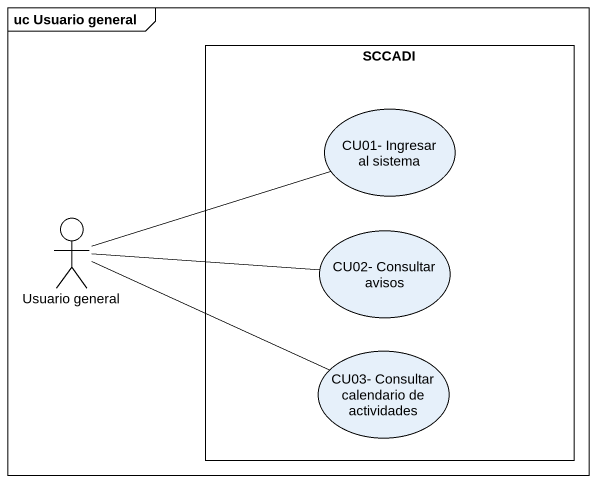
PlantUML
@startuml
mainframe uc Usuario general
rectangle SCCADI {
  usecase "CU01- Ingresar al sistema" as CU01_Ingresar_al_sistema
  usecase "CU02- Consultar avisos" as CU02_Consultar_avisos
  usecase "CU03- Consultar calendario de actividades" as CU03_Consultar_calendario
}
actor "Usuario general" as Usuario_general
Usuario_general -right- CU01_Ingresar_al_sistema
Usuario_general -right- CU02_Consultar_avisos
Usuario_general -right- CU03_Consultar_calendario
@enduml
